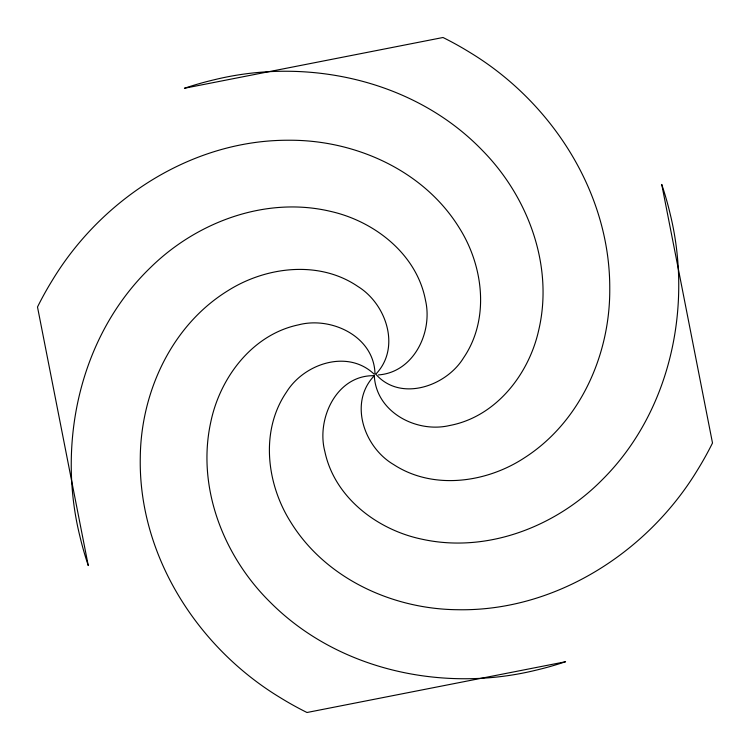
<?xml version="1.0" encoding="UTF-8"?>
<svg xmlns="http://www.w3.org/2000/svg" width="750" height="750" viewBox="0 0 750 750"><rect width="100%" height="100%" fill="white"/><g stroke="black" fill="none" stroke-linecap="round" stroke-linejoin="round"><path stroke-width="1.12" d="M374.306 375.712C348.356 402.647 364.172 447.347 393.609 464.541C433.069 490.331 486.366 482.812 524.334 457.884C580.547 421.95 610.228 354.047 609.759 288.628C610.097 192.084 551.241 101.709 469.922 52.462A328.997 328.997 0 0 0 443.006 37.5L184.434 88.266A328.997 328.997 0 0 1 214.05 79.809C307.603 56.784 414.797 80.1 482.644 150.694C528.225 197.119 553.987 266.212 538.575 330.759C528.628 374.756 495.666 416.906 449.616 425.512C416.559 433.331 376.078 412.294 374.306 375.712C336.675 374.728 316.181 418.791 324.844 451.472C334.509 497.616 377.512 529.978 421.988 539.203C487.144 553.547 556.144 526.519 602.072 479.925C670.584 411.891 692.869 306.375 670.191 214.05A328.997 328.997 0 0 0 661.734 184.434L712.5 443.006A328.997 328.997 0 0 1 697.537 469.922C647.672 552.356 555.384 611.663 457.5 609.722C392.438 609.131 325.359 578.494 290.616 521.953C266.531 483.806 260.044 430.688 286.519 392.044C304.069 363.619 347.747 348.909 374.128 374.156L374.991 373.903C374.213 336.562 331.462 316.2 298.528 324.844C252.384 334.509 220.022 377.512 210.797 421.988C196.453 487.144 223.481 556.144 270.075 602.072C338.109 670.584 443.625 692.869 535.95 670.191A328.997 328.997 0 0 0 565.566 661.734L306.994 712.5A328.997 328.997 0 0 1 280.078 697.537C197.644 647.672 138.338 555.384 140.278 457.5C140.869 392.438 171.506 325.359 228.047 290.616C266.194 266.531 319.312 260.044 357.956 286.519C386.4 304.078 401.1 347.803 375.806 374.175C400.312 402.262 446.175 386.325 463.481 357.956C489.956 319.312 483.469 266.194 459.384 228.047C423.928 170.363 354.956 139.734 288.628 140.241C192.084 139.903 101.709 198.759 52.462 280.078A328.997 328.997 0 0 0 37.5 306.994L88.266 565.566A328.997 328.997 0 0 1 79.809 535.95C56.784 442.397 80.1 335.203 150.694 267.356C197.119 221.775 266.212 196.013 330.759 211.425C374.756 221.372 416.906 254.334 425.512 300.384C432.919 332.213 413.775 372.394 378.403 374.925"/></g></svg>
